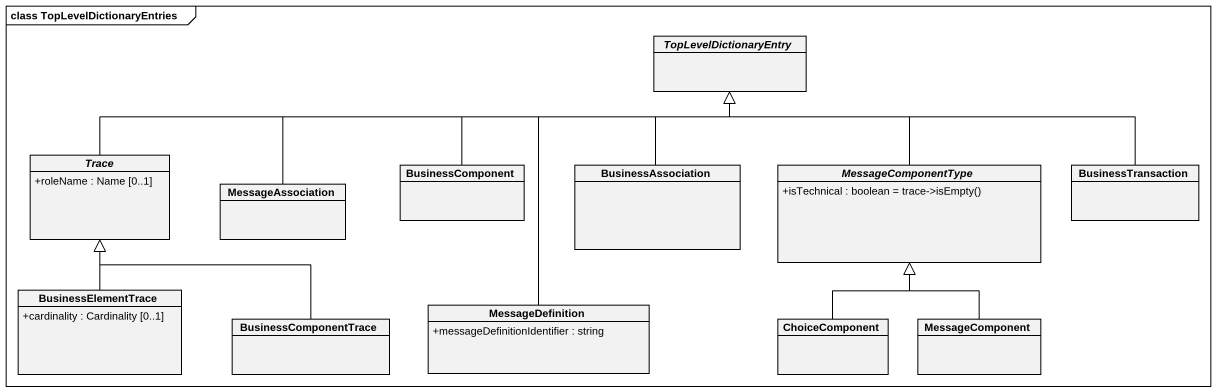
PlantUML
@startuml
mainframe class TopLevelDictionaryEntries
hide circle
hide empty members
skinparam classAttributeIconSize 0
abstract class TopLevelDictionaryEntry
abstract class Trace {
  +roleName : Name [0..1]
}
class MessageAssociation
class BusinessComponent
class BusinessAssociation
abstract class MessageComponentType {
  {field} +isTechnical : boolean = trace->isEmpty()
}
class BusinessTransaction
class BusinessElementTrace {
  +cardinality : Cardinality [0..1]
}
class BusinessComponentTrace
class MessageDefinition {
  +messageDefinitionIdentifier : string
}
class ChoiceComponent
class MessageComponent
Trace -right-|> TopLevelDictionaryEntry
MessageAssociation -right-|> TopLevelDictionaryEntry
BusinessComponent -right-|> TopLevelDictionaryEntry
BusinessAssociation -up-|> TopLevelDictionaryEntry
MessageComponentType -up-|> TopLevelDictionaryEntry
BusinessTransaction -left-|> TopLevelDictionaryEntry
BusinessElementTrace -up-|> Trace
BusinessComponentTrace -up-|> Trace
MessageDefinition -up-|> TopLevelDictionaryEntry
ChoiceComponent -up-|> MessageComponentType
MessageComponent -up-|> MessageComponentType
@enduml
